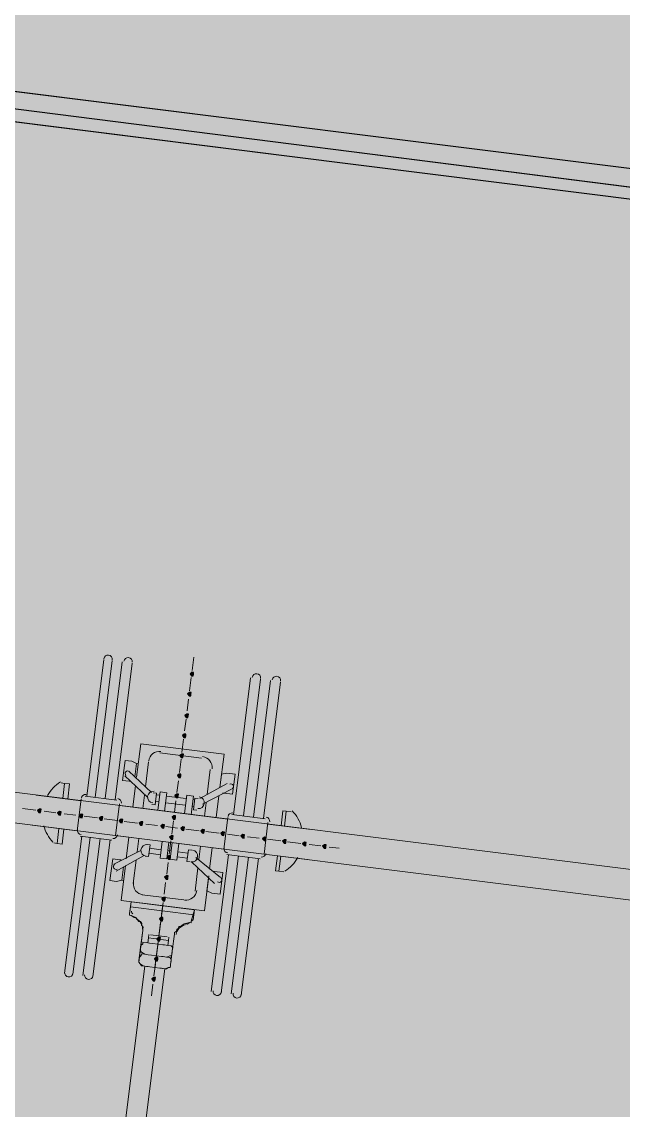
# Model space of a CAD drawing. Header units: metres. Extents: x -4 to 509425, y 7549 to 4732445.
# Drawn here: x 476032.99 to 476036.02, y 4719754.92 to 4719760.4 of the extents above; entities that cross this region are included whole.
import ezdxf

# ---------------------------------------------------------------- set-up
doc = ezdxf.new("R2010")
doc.units = ezdxf.units.M
doc.header["$LTSCALE"] = 0.01
doc.header["$MEASUREMENT"] = 0
doc.layers.get('0').update_dxf_attribs({"lineweight": 0})
doc.layers.add('_SUBESTACIÓN', color=1, linetype='Continuous')
doc.layers.add('SUBESTACION LA VID', color=253, linetype='Continuous')

# ---------------------------------------------------------------- blocks, each defined once
blk = doc.blocks.new('A$Cfff6051d')
at = {"layer": 'SUBESTACION LA VID', "transparency": 33554687}
h = blk.add_hatch(color=256, dxfattribs=at)
h.dxf.hatch_style = 2
h.paths.add_polyline_path([(476033.8543, 4719757.1132), (476033.8554, 4719757.1216), (476033.847, 4719757.1226), (476033.8375, 4719757.1153), (476033.8449, 4719757.1058), (476033.8533, 4719757.1048)])
h = blk.add_hatch(color=256, dxfattribs=at)
h.dxf.hatch_style = 2
h.paths.add_polyline_path([(476033.8417, 4719757.0124), (476033.8428, 4719757.0208), (476033.8344, 4719757.0218), (476033.8249, 4719757.0145), (476033.8323, 4719757.005), (476033.8407, 4719757.004)])
h = blk.add_hatch(color=256, dxfattribs=at)
h.dxf.hatch_style = 2
h.paths.add_polyline_path([(476033.828, 4719756.9032), (476033.8291, 4719756.9116), (476033.8207, 4719756.9126), (476033.8112, 4719756.9053), (476033.8186, 4719756.8958), (476033.827, 4719756.8948)])
h = blk.add_hatch(color=256, dxfattribs=at)
h.dxf.hatch_style = 2
h.paths.add_polyline_path([(476033.8154, 4719756.8024), (476033.8164, 4719756.8108), (476033.808, 4719756.8118), (476033.7986, 4719756.8045), (476033.8059, 4719756.795), (476033.8143, 4719756.794)])
h = blk.add_hatch(color=256, dxfattribs=at)
h.dxf.hatch_style = 2
h.paths.add_polyline_path([(476033.8027, 4719756.7015), (476033.8038, 4719756.7099), (476033.7954, 4719756.711), (476033.7859, 4719756.7037), (476033.7933, 4719756.6942), (476033.8017, 4719756.6931)])
h = blk.add_hatch(color=256, dxfattribs=at)
h.dxf.hatch_style = 2
h.paths.add_polyline_path([(476033.7901, 4719756.6007), (476033.7912, 4719756.6091), (476033.7828, 4719756.6102), (476033.7733, 4719756.6028), (476033.7807, 4719756.5934), (476033.7891, 4719756.5923)])
h = blk.add_hatch(color=256, dxfattribs=at)
h.dxf.hatch_style = 2
h.paths.add_polyline_path([(476033.7775, 4719756.4999), (476033.7785, 4719756.5083), (476033.7701, 4719756.5094), (476033.7607, 4719756.502), (476033.768, 4719756.4926), (476033.7764, 4719756.4915)])
h = blk.add_hatch(color=256, dxfattribs=at)
h.dxf.hatch_style = 2
h.paths.add_polyline_path([(476033.0854, 4719756.4246), (476033.0865, 4719756.433), (476033.0781, 4719756.434), (476033.0686, 4719756.4267), (476033.076, 4719756.4172), (476033.0844, 4719756.4162)])
h = blk.add_hatch(color=256, dxfattribs=at)
h.dxf.hatch_style = 2
h.paths.add_polyline_path([(476033.1862, 4719756.4119), (476033.1873, 4719756.4203), (476033.1789, 4719756.4214), (476033.1694, 4719756.4141), (476033.1768, 4719756.4046), (476033.1852, 4719756.4035)])
h = blk.add_hatch(color=256, dxfattribs=at)
h.dxf.hatch_style = 2
h.paths.add_polyline_path([(476033.2954, 4719756.3983), (476033.2965, 4719756.4067), (476033.2881, 4719756.4077), (476033.2786, 4719756.4004), (476033.286, 4719756.3909), (476033.2944, 4719756.3899)])
h = blk.add_hatch(color=256, dxfattribs=at)
h.dxf.hatch_style = 2
h.paths.add_polyline_path([(476033.7638, 4719756.3907), (476033.7648, 4719756.3991), (476033.7564, 4719756.4002), (476033.747, 4719756.3928), (476033.7543, 4719756.3834), (476033.7627, 4719756.3823)])
h = blk.add_hatch(color=256, dxfattribs=at)
h.dxf.hatch_style = 2
h.paths.add_polyline_path([(476033.3962, 4719756.3856), (476033.3973, 4719756.394), (476033.3889, 4719756.3951), (476033.3794, 4719756.3877), (476033.3868, 4719756.3783), (476033.3952, 4719756.3772)])
h = blk.add_hatch(color=256, dxfattribs=at)
h.dxf.hatch_style = 2
h.paths.add_polyline_path([(476033.497, 4719756.373), (476033.4981, 4719756.3814), (476033.4897, 4719756.3824), (476033.4802, 4719756.3751), (476033.4876, 4719756.3656), (476033.496, 4719756.3646)])
h = blk.add_hatch(color=256, dxfattribs=at)
h.dxf.hatch_style = 2
h.paths.add_polyline_path([(476033.5978, 4719756.3603), (476033.5989, 4719756.3687), (476033.5905, 4719756.3698), (476033.581, 4719756.3625), (476033.5884, 4719756.353), (476033.5968, 4719756.3519)])
h = blk.add_hatch(color=256, dxfattribs=at)
h.dxf.hatch_style = 2
h.paths.add_polyline_path([(476033.7071, 4719756.3467), (476033.7081, 4719756.3551), (476033.6997, 4719756.3561), (476033.6903, 4719756.3488), (476033.6976, 4719756.3393), (476033.706, 4719756.3383)])
h = blk.add_hatch(color=256, dxfattribs=at)
h.dxf.hatch_style = 2
h.paths.add_polyline_path([(476033.7511, 4719756.2899), (476033.7522, 4719756.2983), (476033.7438, 4719756.2994), (476033.7343, 4719756.292), (476033.7417, 4719756.2826), (476033.7501, 4719756.2815)])
h = blk.add_hatch(color=256, dxfattribs=at)
h.dxf.hatch_style = 2
h.paths.add_polyline_path([(476033.8079, 4719756.334), (476033.8089, 4719756.3424), (476033.8005, 4719756.3435), (476033.7911, 4719756.3361), (476033.7984, 4719756.3267), (476033.8068, 4719756.3256)])
h = blk.add_hatch(color=256, dxfattribs=at)
h.dxf.hatch_style = 2
h.paths.add_polyline_path([(476033.9087, 4719756.3214), (476033.9097, 4719756.3298), (476033.9013, 4719756.3308), (476033.8919, 4719756.3235), (476033.8992, 4719756.314), (476033.9076, 4719756.313)])
h = blk.add_hatch(color=256, dxfattribs=at)
h.dxf.hatch_style = 2
h.paths.add_polyline_path([(476034.0095, 4719756.3087), (476034.0105, 4719756.3171), (476034.0021, 4719756.3182), (476033.9927, 4719756.3108), (476034, 4719756.3014), (476034.0084, 4719756.3003)])
h = blk.add_hatch(color=256, dxfattribs=at)
h.dxf.hatch_style = 2
h.paths.add_polyline_path([(476034.1103, 4719756.2961), (476034.1113, 4719756.3045), (476034.1029, 4719756.3056), (476034.0935, 4719756.2982), (476034.1008, 4719756.2888), (476034.1092, 4719756.2877)])
h = blk.add_hatch(color=256, dxfattribs=at)
h.dxf.hatch_style = 2
h.paths.add_polyline_path([(476034.2195, 4719756.2824), (476034.2205, 4719756.2908), (476034.2121, 4719756.2919), (476034.2027, 4719756.2845), (476034.21, 4719756.2751), (476034.2184, 4719756.274)])
h = blk.add_hatch(color=256, dxfattribs=at)
h.dxf.hatch_style = 2
h.paths.add_polyline_path([(476034.3203, 4719756.2698), (476034.3213, 4719756.2782), (476034.3129, 4719756.2792), (476034.3035, 4719756.2719), (476034.3108, 4719756.2624), (476034.3192, 4719756.2614)])
h = blk.add_hatch(color=256, dxfattribs=at)
h.dxf.hatch_style = 2
h.paths.add_polyline_path([(476034.4211, 4719756.2571), (476034.4221, 4719756.2655), (476034.4137, 4719756.2666), (476034.4043, 4719756.2592), (476034.4116, 4719756.2498), (476034.42, 4719756.2487)])
h = blk.add_hatch(color=256, dxfattribs=at)
h.dxf.hatch_style = 2
h.paths.add_polyline_path([(476034.5219, 4719756.2445), (476034.5229, 4719756.2529), (476034.5145, 4719756.254), (476034.5051, 4719756.2466), (476034.5124, 4719756.2372), (476034.5208, 4719756.2361)])
h = blk.add_hatch(color=256, dxfattribs=at)
h.dxf.hatch_style = 2
h.paths.add_polyline_path([(476033.7385, 4719756.1891), (476033.7396, 4719756.1975), (476033.7312, 4719756.1986), (476033.7217, 4719756.1912), (476033.729, 4719756.1818), (476033.7374, 4719756.1807)])
h = blk.add_hatch(color=256, dxfattribs=at)
h.dxf.hatch_style = 2
h.paths.add_polyline_path([(476033.7259, 4719756.0883), (476033.7269, 4719756.0967), (476033.7185, 4719756.0978), (476033.7091, 4719756.0904), (476033.7164, 4719756.081), (476033.7248, 4719756.0799)])
h = blk.add_hatch(color=256, dxfattribs=at)
h.dxf.hatch_style = 2
h.paths.add_polyline_path([(476033.7122, 4719755.9791), (476033.7132, 4719755.9875), (476033.7048, 4719755.9886), (476033.6954, 4719755.9812), (476033.7027, 4719755.9718), (476033.7111, 4719755.9707)])
h = blk.add_hatch(color=256, dxfattribs=at)
h.dxf.hatch_style = 2
h.paths.add_polyline_path([(476033.6995, 4719755.8783), (476033.7006, 4719755.8867), (476033.6922, 4719755.8878), (476033.6827, 4719755.8804), (476033.6901, 4719755.871), (476033.6985, 4719755.8699)])
h = blk.add_hatch(color=256, dxfattribs=at)
h.dxf.hatch_style = 2
h.paths.add_polyline_path([(476033.6869, 4719755.7775), (476033.688, 4719755.7859), (476033.6796, 4719755.787), (476033.6701, 4719755.7796), (476033.6774, 4719755.7702), (476033.6858, 4719755.7691)])
h = blk.add_hatch(color=256, dxfattribs=at)
h.dxf.hatch_style = 2
h.paths.add_polyline_path([(476033.6743, 4719755.6767), (476033.6753, 4719755.6851), (476033.6669, 4719755.6862), (476033.6575, 4719755.6788), (476033.6648, 4719755.6694), (476033.6732, 4719755.6683)])
h = blk.add_hatch(color=256, dxfattribs=at)
h.dxf.hatch_style = 2
h.paths.add_polyline_path([(476033.6616, 4719755.5759), (476033.6627, 4719755.5843), (476033.6543, 4719755.5854), (476033.6448, 4719755.578), (476033.6522, 4719755.5686), (476033.6606, 4719755.5675)])
at = {"layer": 'SUBESTACION LA VID', "lineweight": 15}
for p, q in [((476072.6429, 4719755.0745), (475976.8959, 4719767.0782)), ((476072.6239, 4719754.9233), (475976.8769, 4719766.927)), ((476072.2069, 4719751.5967), (475976.9555, 4719763.5384)), ((476072.1879, 4719751.4455), (475976.9365, 4719763.3871)), ((476033.4028, 4719757.1868), (476033.3165, 4719756.498)), ((476033.3585, 4719756.4927), (476033.4448, 4719757.1816)), ((476033.4952, 4719757.1752), (476033.4089, 4719756.4864)), ((476033.4593, 4719756.4801), (476033.5456, 4719757.1689)), ((476033.8481, 4719757.131), (476033.8565, 4719757.1982)), ((476033.8354, 4719757.0302), (476033.8438, 4719757.0974)), ((476034.0557, 4719756.4053), (476034.1421, 4719757.0942)), ((476034.1925, 4719757.0878), (476034.1061, 4719756.399)), ((476034.1565, 4719756.3927), (476034.2429, 4719757.0815)), ((476034.2933, 4719757.0752), (476034.2069, 4719756.3864)), ((476033.8228, 4719756.9294), (476033.8301, 4719756.9882)), ((476033.8101, 4719756.8286), (476033.8175, 4719756.8874)), ((476033.7964, 4719756.7194), (476033.8049, 4719756.7866)), ((476033.5885, 4719756.7625), (476033.5675, 4719756.5945)), ((476034.0086, 4719756.7099), (476033.5885, 4719756.7625)), ((476033.8951, 4719756.69), (476033.6851, 4719756.7163)), ((476033.7838, 4719756.6186), (476033.7922, 4719756.6858)), ((476034.0086, 4719756.7099), (476033.9875, 4719756.5419)), ((476033.5286, 4719756.625), (476033.6431, 4719756.5168)), ((476033.6284, 4719756.6722), (476033.6126, 4719756.5462)), ((476033.9392, 4719756.6332), (476033.9234, 4719756.5072)), ((476033.2052, 4719756.5632), (476033.1884, 4719756.5653)), ((476033.5087, 4719756.6019), (476033.6231, 4719756.4937)), ((476033.7712, 4719756.5178), (476033.7785, 4719756.5766)), ((476033.2304, 4719756.56), (476033.2209, 4719756.4844)), ((476033.5622, 4719756.5525), (476033.5485, 4719756.4433)), ((476033.6745, 4719756.4275), (476033.6861, 4719756.5199)), ((476033.7197, 4719756.5157), (476033.6861, 4719756.5199)), ((476033.7081, 4719756.4233), (476033.7197, 4719756.5157)), ((476034.0243, 4719756.5629), (476033.8867, 4719756.4862)), ((476034.0463, 4719756.5345), (476033.9003, 4719756.4589)), ((476033.2881, 4719756.476), (476033.0613, 4719756.5044)), ((476033.2892, 4719756.4844), (476033.2692, 4719756.3248)), ((476033.4677, 4719756.4791), (476033.3081, 4719756.4991)), ((476033.4624, 4719756.3005), (476033.4824, 4719756.4601)), ((476033.6074, 4719756.5042), (476033.5989, 4719756.437)), ((476033.6798, 4719756.4695), (476033.663, 4719756.4716)), ((476033.684, 4719756.5031), (476033.6672, 4719756.5052)), ((476033.8142, 4719756.4527), (476033.7134, 4719756.4653)), ((476033.8184, 4719756.4863), (476033.7176, 4719756.4989)), ((476033.7585, 4719756.417), (476033.7659, 4719756.4758)), ((476033.8089, 4719756.4107), (476033.8205, 4719756.5031)), ((476033.8541, 4719756.4989), (476033.8205, 4719756.5031)), ((476033.8425, 4719756.4065), (476033.8541, 4719756.4989)), ((476033.8604, 4719756.481), (476033.852, 4719756.4821)), ((476033.8783, 4719756.4873), (476033.8615, 4719756.4894)), ((476033.9182, 4719756.4652), (476033.9097, 4719756.398)), ((476033.9822, 4719756.4999), (476033.9685, 4719756.3907)), ((476033.0602, 4719756.4277), (476032.993, 4719756.4362)), ((476033.161, 4719756.4151), (476033.1022, 4719756.4225)), ((476033.2618, 4719756.4025), (476033.203, 4719756.4098)), ((476034.0273, 4719756.3833), (476033.4813, 4719756.4517)), ((476033.8562, 4719756.4474), (476033.8478, 4719756.4485)), ((476034.0473, 4719756.4064), (476034.2153, 4719756.3853)), ((476034.3056, 4719756.4252), (476034.2962, 4719756.3496)), ((476034.3224, 4719756.4231), (476034.3476, 4719756.4199)), ((476033.2692, 4719756.3248), (476033.0424, 4719756.3532)), ((476033.371, 4719756.3888), (476033.3038, 4719756.3972)), ((476033.4718, 4719756.3761), (476033.4046, 4719756.3846)), ((476033.5726, 4719756.3635), (476033.5054, 4719756.3719)), ((476033.6735, 4719756.3509), (476033.6146, 4719756.3582)), ((476033.7743, 4719756.3382), (476033.7155, 4719756.3456)), ((476033.7448, 4719756.3078), (476033.7533, 4719756.375)), ((476034.0084, 4719756.2321), (476034.0284, 4719756.3917)), ((476034.23, 4719756.3664), (476034.21, 4719756.2068)), ((476034.229, 4719756.358), (476034.4474, 4719756.3306)), ((476033.2048, 4719755.6076), (476033.2912, 4719756.2964)), ((476033.3332, 4719756.2911), (476033.2468, 4719755.6023)), ((476033.4424, 4719756.2774), (476033.2828, 4719756.2975)), ((476034.0084, 4719756.2321), (476033.4624, 4719756.3005)), ((476033.5296, 4719756.2921), (476033.5159, 4719756.1829)), ((476033.8835, 4719756.3245), (476033.8163, 4719756.333)), ((476033.9843, 4719756.3119), (476033.9171, 4719756.3203)), ((476034.0851, 4719756.2993), (476034.0263, 4719756.3066)), ((476034.1859, 4719756.2866), (476034.1271, 4719756.294)), ((476033.1505, 4719756.2629), (476033.1673, 4719756.2607)), ((476033.2972, 4719755.596), (476033.3836, 4719756.2848)), ((476033.434, 4719756.2785), (476033.3477, 4719755.5897)), ((476033.58, 4719756.2858), (476033.5715, 4719756.2186)), ((476033.6923, 4719756.229), (476033.6335, 4719756.2364)), ((476033.6976, 4719756.271), (476033.687, 4719756.187)), ((476033.7312, 4719756.2668), (476033.7206, 4719756.1828)), ((476033.7322, 4719756.207), (476033.7406, 4719756.2742)), ((476033.748, 4719756.2647), (476033.7374, 4719756.1807)), ((476033.7816, 4719756.2605), (476033.771, 4719756.1765)), ((476033.8908, 4719756.2468), (476033.8824, 4719756.1796)), ((476033.9496, 4719756.2395), (476033.9359, 4719756.1303)), ((476034.2951, 4719756.2729), (476034.2279, 4719756.2814)), ((476034.3959, 4719756.2603), (476034.3287, 4719756.2687)), ((476034.4967, 4719756.2477), (476034.4379, 4719756.255)), ((476034.5891, 4719756.2361), (476034.5387, 4719756.2424)), ((476033.4529, 4719756.1567), (476033.5894, 4719756.2249)), ((476033.4655, 4719756.121), (476033.603, 4719756.1976)), ((476033.6892, 4719756.2038), (476033.6304, 4719756.2112)), ((476033.7206, 4719756.1828), (476033.687, 4719756.187)), ((476033.7396, 4719756.1975), (476033.7228, 4719756.1996)), ((476033.7427, 4719756.2227), (476033.7259, 4719756.2248)), ((476033.771, 4719756.1765), (476033.7374, 4719756.1807)), ((476033.8236, 4719756.187), (476033.7732, 4719756.1933)), ((476033.8267, 4719756.2122), (476033.7763, 4719756.2185)), ((476033.9905, 4719756.0893), (476033.8666, 4719756.1901)), ((476034.0304, 4719756.2037), (476033.9441, 4719755.5149)), ((476033.9945, 4719755.5086), (476034.0808, 4719756.1974)), ((476034.022, 4719756.2048), (476034.19, 4719756.1837)), ((476034.1312, 4719756.1911), (476034.0449, 4719755.5023)), ((476034.0953, 4719755.4959), (476034.1816, 4719756.1848)), ((476034.21, 4719756.2068), (476034.4284, 4719756.1794)), ((476033.5117, 4719756.1493), (476033.4896, 4719755.9729)), ((476033.5663, 4719756.1766), (476033.5515, 4719756.059)), ((476033.7196, 4719756.1062), (476033.7269, 4719756.165)), ((476033.8383, 4719756.1681), (476033.8214, 4719756.1702)), ((476033.9611, 4719756.0588), (476033.8467, 4719756.167)), ((476033.8771, 4719756.1376), (476033.8624, 4719756.02)), ((476033.9317, 4719756.0967), (476033.9096, 4719755.9202)), ((476034.3097, 4719756.1175), (476034.2845, 4719756.1207)), ((476033.7069, 4719756.0054), (476033.7143, 4719756.0642)), ((476033.9096, 4719755.9202), (476033.4896, 4719755.9729)), ((476033.8056, 4719755.9759), (476033.5956, 4719756.0023)), ((476033.6943, 4719755.9046), (476033.7017, 4719755.9634)), ((476033.856, 4719755.9014), (476033.5368, 4719755.9414)), ((476033.5399, 4719755.8983), (476033.5641, 4719755.8868)), ((476033.6806, 4719755.7954), (476033.689, 4719755.8626)), ((476033.8077, 4719755.8562), (476033.8339, 4719755.8615)), ((476033.5987, 4719755.8227), (476033.5882, 4719755.7387)), ((476033.6302, 4719755.8017), (476033.6281, 4719755.7849)), ((476033.7478, 4719755.7187), (476033.7583, 4719755.8027)), ((476033.668, 4719755.6946), (476033.6764, 4719755.7618)), ((476033.7289, 4719755.7722), (476033.731, 4719755.789)), ((476033.5808, 4719755.6799), (476033.5882, 4719755.7387)), ((476033.7478, 4719755.7187), (476033.7404, 4719755.6599)), ((476032.9931, 4719750.7195), (476033.6102, 4719755.6421)), ((476033.6553, 4719755.5938), (476033.6627, 4719755.6526)), ((476033.0939, 4719750.7068), (476033.711, 4719755.6294)), ((476033.6427, 4719755.493), (476033.6501, 4719755.5518))]:
    blk.add_line(p, q, dxfattribs=at)
at = {"layer": 'SUBESTACION LA VID', "lineweight": 0}
blk.add_line((476033.8592, 4719755.9266), (476033.8434, 4719755.8688), dxfattribs=at)
at = {"layer": 'SUBESTACION LA VID', "lineweight": 15}
for points in [[(476072.6239, 4719754.9233), (476072.6429, 4719755.0745), (475976.8959, 4719767.0782), (475976.8769, 4719766.927), (476072.6239, 4719754.9233)], [(476072.1879, 4719751.4455), (476072.2069, 4719751.5967), (475976.9555, 4719763.5384), (475976.9365, 4719763.3871), (476072.1879, 4719751.4455)], [(476033.4971, 4719756.5777), (476033.5098, 4719756.6786), (476033.5434, 4719756.6743), (476033.5675, 4719756.6628)], [(476033.5759, 4719756.6617), (476033.5675, 4719756.6628), (476033.5591, 4719756.5956)], [(476033.4971, 4719756.5777), (476033.5307, 4719756.5735), (476033.5391, 4719756.5725)], [(476034.0011, 4719756.5146), (476034.0095, 4719756.5135), (476034.0515, 4719756.5082), (476034.0642, 4719756.609), (476034.0222, 4719756.6143), (476033.9959, 4719756.6091), (476033.9875, 4719756.5419)], [(476033.1957, 4719756.4876), (476033.2052, 4719756.5632), (476033.2304, 4719756.56)], [(476033.6441, 4719756.4569), (476033.6609, 4719756.4548), (476033.6683, 4719756.5136), (476033.6515, 4719756.5157)], [(476033.8709, 4719756.4285), (476033.8541, 4719756.4306), (476033.8615, 4719756.4894)], [(476034.313, 4719756.3475), (476034.3224, 4719756.4231), (476034.3056, 4719756.4252)], [(476033.202, 4719756.3332), (476033.1925, 4719756.2576), (476033.1673, 4719756.2607), (476033.1768, 4719756.3363)], [(476033.6188, 4719756.2553), (476033.6356, 4719756.2532), (476033.6282, 4719756.1944), (476033.6114, 4719756.1965)], [(476033.4476, 4719756.1829), (476033.4339, 4719756.0737), (476033.4675, 4719756.0695), (476033.4938, 4719756.0748)], [(476033.4476, 4719756.1829), (476033.4812, 4719756.1787), (476033.4896, 4719756.1777)], [(476033.8456, 4719756.2269), (476033.8288, 4719756.229), (476033.8214, 4719756.1702)], [(476034.2772, 4719756.1984), (476034.2677, 4719756.1228), (476034.2845, 4719756.1207), (476034.294, 4719756.1963)], [(476033.5022, 4719756.0737), (476033.4938, 4719756.0748), (476033.5022, 4719756.142)], [(476033.9516, 4719756.1197), (476033.96, 4719756.1187), (476034.002, 4719756.1134), (476033.9884, 4719756.0042), (476033.9464, 4719756.0095), (476033.9222, 4719756.021), (476033.9306, 4719756.0883)], [(476033.5336, 4719755.9162), (476033.54, 4719755.9666), (476033.6996, 4719755.9466), (476033.6606, 4719755.6358), (476033.6354, 4719755.6389), (476033.627, 4719755.64), (476033.6102, 4719755.6421), (476033.6018, 4719755.6431), (476033.5934, 4719755.6442), (476033.586, 4719755.6536), (476033.5787, 4719755.6631), (476033.5798, 4719755.6715), (476033.5808, 4719755.6799), (476033.5882, 4719755.7387), (476033.5987, 4719755.8227), (476033.5998, 4719755.8311), (476033.6008, 4719755.8395), (476033.5935, 4719755.849), (476033.5945, 4719755.8574), (476033.5872, 4719755.8668), (476033.5788, 4719755.8679), (476033.5714, 4719755.8773), (476033.5641, 4719755.8868), (476033.5557, 4719755.8878), (476033.5399, 4719755.8983), (476033.5315, 4719755.8994), (476033.5326, 4719755.9078), (476033.5336, 4719755.9162)], [(476033.8528, 4719755.8762), (476033.856, 4719755.9014), (476033.8592, 4719755.9266), (476033.54, 4719755.9666), (476033.5368, 4719755.9414), (476033.5336, 4719755.9162)], [(476033.8528, 4719755.8762), (476033.8592, 4719755.9266), (476033.6996, 4719755.9466), (476033.6606, 4719755.6358), (476033.6858, 4719755.6326), (476033.6942, 4719755.6315), (476033.7026, 4719755.6305), (476033.711, 4719755.6294), (476033.7194, 4719755.6284), (476033.7288, 4719755.6357), (476033.7372, 4719755.6347), (476033.7383, 4719755.6431), (476033.7394, 4719755.6515), (476033.7404, 4719755.6599), (476033.7478, 4719755.7187), (476033.7583, 4719755.8027), (476033.7594, 4719755.8111), (476033.7688, 4719755.8184), (476033.7699, 4719755.8268), (476033.7793, 4719755.8342), (476033.7804, 4719755.8426), (476033.7888, 4719755.8415), (476033.7982, 4719755.8489), (476033.8077, 4719755.8562), (476033.8245, 4719755.8541), (476033.8339, 4719755.8615), (476033.8423, 4719755.8604), (476033.8434, 4719755.8688), (476033.8528, 4719755.8762)], [(476033.6386, 4719755.8006), (476033.6386, 4719755.8006), (476033.7226, 4719755.7901)], [(476033.6753, 4719755.7534), (476033.7005, 4719755.7502), (476033.7089, 4719755.7491), (476033.7257, 4719755.747), (476033.7425, 4719755.7449), (476033.7499, 4719755.7355), (476033.7488, 4719755.7271), (476033.7478, 4719755.7187), (476033.7467, 4719755.7103), (476033.7457, 4719755.7019), (476033.7446, 4719755.6935), (476033.7362, 4719755.6945), (476033.7184, 4719755.6882), (476033.7016, 4719755.6903), (476033.6932, 4719755.6914), (476033.668, 4719755.6946), (476033.6428, 4719755.6977), (476033.626, 4719755.6998), (476033.6092, 4719755.7019), (476033.5934, 4719755.7124), (476033.5861, 4719755.7219), (476033.5871, 4719755.7303), (476033.5882, 4719755.7387), (476033.5892, 4719755.7471), (476033.5987, 4719755.7544), (476033.5997, 4719755.7628), (476033.6165, 4719755.7607), (476033.6333, 4719755.7586), (476033.6501, 4719755.7565), (476033.6753, 4719755.7534)], [(476033.7257, 4719755.747), (476033.7289, 4719755.7722), (476033.6281, 4719755.7849), (476033.6249, 4719755.7597)], [(476033.5808, 4719755.6799), (476033.5819, 4719755.6883), (476033.5913, 4719755.6956), (476033.5924, 4719755.704), (476033.6092, 4719755.7019), (476033.626, 4719755.6998), (476033.6428, 4719755.6977), (476033.668, 4719755.6946), (476033.6932, 4719755.6914), (476033.7016, 4719755.6903), (476033.7184, 4719755.6882), (476033.7352, 4719755.6861), (476033.7425, 4719755.6767), (476033.7415, 4719755.6683), (476033.7404, 4719755.6599), (476033.7394, 4719755.6515), (476033.7383, 4719755.6431), (476033.7372, 4719755.6347), (476033.7288, 4719755.6357), (476033.711, 4719755.6294), (476033.6942, 4719755.6315), (476033.6858, 4719755.6326), (476033.6606, 4719755.6358), (476033.6354, 4719755.6389), (476033.6186, 4719755.641), (476033.6018, 4719755.6431), (476033.586, 4719755.6536), (476033.5787, 4719755.6631), (476033.5798, 4719755.6715), (476033.5808, 4719755.6799)], [(476032.9931, 4719750.7195), (476033.0939, 4719750.7068), (476033.711, 4719755.6294), (476033.6102, 4719755.6421), (476032.9931, 4719750.7195)]]:
    blk.add_lwpolyline(points, dxfattribs=at)
at = {"layer": 'SUBESTACION LA VID'}
for points in [[(476033.8543, 4719757.1132), (476033.8554, 4719757.1216), (476033.847, 4719757.1226), (476033.8375, 4719757.1153), (476033.8449, 4719757.1058), (476033.8533, 4719757.1048)], [(476033.8417, 4719757.0124), (476033.8428, 4719757.0208), (476033.8344, 4719757.0218), (476033.8249, 4719757.0145), (476033.8323, 4719757.005), (476033.8407, 4719757.004)], [(476033.828, 4719756.9032), (476033.8291, 4719756.9116), (476033.8207, 4719756.9126), (476033.8112, 4719756.9053), (476033.8186, 4719756.8958), (476033.827, 4719756.8948)], [(476033.8154, 4719756.8024), (476033.8164, 4719756.8108), (476033.808, 4719756.8118), (476033.7986, 4719756.8045), (476033.8059, 4719756.795), (476033.8143, 4719756.794)], [(476033.8027, 4719756.7015), (476033.8038, 4719756.7099), (476033.7954, 4719756.711), (476033.7859, 4719756.7037), (476033.7933, 4719756.6942), (476033.8017, 4719756.6931)], [(476033.7901, 4719756.6007), (476033.7912, 4719756.6091), (476033.7828, 4719756.6102), (476033.7733, 4719756.6028), (476033.7807, 4719756.5934), (476033.7891, 4719756.5923)], [(476033.7775, 4719756.4999), (476033.7785, 4719756.5083), (476033.7701, 4719756.5094), (476033.7607, 4719756.502), (476033.768, 4719756.4926), (476033.7764, 4719756.4915)], [(476033.0854, 4719756.4246), (476033.0865, 4719756.433), (476033.0781, 4719756.434), (476033.0686, 4719756.4267), (476033.076, 4719756.4172), (476033.0844, 4719756.4162)], [(476033.1862, 4719756.4119), (476033.1873, 4719756.4203), (476033.1789, 4719756.4214), (476033.1694, 4719756.4141), (476033.1768, 4719756.4046), (476033.1852, 4719756.4035)], [(476033.2954, 4719756.3983), (476033.2965, 4719756.4067), (476033.2881, 4719756.4077), (476033.2786, 4719756.4004), (476033.286, 4719756.3909), (476033.2944, 4719756.3899)], [(476033.7638, 4719756.3907), (476033.7648, 4719756.3991), (476033.7564, 4719756.4002), (476033.747, 4719756.3928), (476033.7543, 4719756.3834), (476033.7627, 4719756.3823)], [(476033.3962, 4719756.3856), (476033.3973, 4719756.394), (476033.3889, 4719756.3951), (476033.3794, 4719756.3877), (476033.3868, 4719756.3783), (476033.3952, 4719756.3772)], [(476033.497, 4719756.373), (476033.4981, 4719756.3814), (476033.4897, 4719756.3824), (476033.4802, 4719756.3751), (476033.4876, 4719756.3656), (476033.496, 4719756.3646)], [(476033.5978, 4719756.3603), (476033.5989, 4719756.3687), (476033.5905, 4719756.3698), (476033.581, 4719756.3625), (476033.5884, 4719756.353), (476033.5968, 4719756.3519)], [(476033.7071, 4719756.3467), (476033.7081, 4719756.3551), (476033.6997, 4719756.3561), (476033.6903, 4719756.3488), (476033.6976, 4719756.3393), (476033.706, 4719756.3383)], [(476033.7511, 4719756.2899), (476033.7522, 4719756.2983), (476033.7438, 4719756.2994), (476033.7343, 4719756.292), (476033.7417, 4719756.2826), (476033.7501, 4719756.2815)], [(476033.8079, 4719756.334), (476033.8089, 4719756.3424), (476033.8005, 4719756.3435), (476033.7911, 4719756.3361), (476033.7984, 4719756.3267), (476033.8068, 4719756.3256)], [(476033.9087, 4719756.3214), (476033.9097, 4719756.3298), (476033.9013, 4719756.3308), (476033.8919, 4719756.3235), (476033.8992, 4719756.314), (476033.9076, 4719756.313)], [(476034.0095, 4719756.3087), (476034.0105, 4719756.3171), (476034.0021, 4719756.3182), (476033.9927, 4719756.3108), (476034, 4719756.3014), (476034.0084, 4719756.3003)], [(476034.1103, 4719756.2961), (476034.1113, 4719756.3045), (476034.1029, 4719756.3056), (476034.0935, 4719756.2982), (476034.1008, 4719756.2888), (476034.1092, 4719756.2877)], [(476034.2195, 4719756.2824), (476034.2205, 4719756.2908), (476034.2121, 4719756.2919), (476034.2027, 4719756.2845), (476034.21, 4719756.2751), (476034.2184, 4719756.274)], [(476034.3203, 4719756.2698), (476034.3213, 4719756.2782), (476034.3129, 4719756.2792), (476034.3035, 4719756.2719), (476034.3108, 4719756.2624), (476034.3192, 4719756.2614)], [(476034.4211, 4719756.2571), (476034.4221, 4719756.2655), (476034.4137, 4719756.2666), (476034.4043, 4719756.2592), (476034.4116, 4719756.2498), (476034.42, 4719756.2487)], [(476034.5219, 4719756.2445), (476034.5229, 4719756.2529), (476034.5145, 4719756.254), (476034.5051, 4719756.2466), (476034.5124, 4719756.2372), (476034.5208, 4719756.2361)], [(476033.7385, 4719756.1891), (476033.7396, 4719756.1975), (476033.7312, 4719756.1986), (476033.7217, 4719756.1912), (476033.729, 4719756.1818), (476033.7374, 4719756.1807)], [(476033.7259, 4719756.0883), (476033.7269, 4719756.0967), (476033.7185, 4719756.0978), (476033.7091, 4719756.0904), (476033.7164, 4719756.081), (476033.7248, 4719756.0799)], [(476033.7122, 4719755.9791), (476033.7132, 4719755.9875), (476033.7048, 4719755.9886), (476033.6954, 4719755.9812), (476033.7027, 4719755.9718), (476033.7111, 4719755.9707)], [(476033.6995, 4719755.8783), (476033.7006, 4719755.8867), (476033.6922, 4719755.8878), (476033.6827, 4719755.8804), (476033.6901, 4719755.871), (476033.6985, 4719755.8699)], [(476033.6869, 4719755.7775), (476033.688, 4719755.7859), (476033.6796, 4719755.787), (476033.6701, 4719755.7796), (476033.6774, 4719755.7702), (476033.6858, 4719755.7691)], [(476033.6743, 4719755.6767), (476033.6753, 4719755.6851), (476033.6669, 4719755.6862), (476033.6575, 4719755.6788), (476033.6648, 4719755.6694), (476033.6732, 4719755.6683)], [(476033.6616, 4719755.5759), (476033.6627, 4719755.5843), (476033.6543, 4719755.5854), (476033.6448, 4719755.578), (476033.6522, 4719755.5686), (476033.6606, 4719755.5675)]]:
    blk.add_lwpolyline(points, close=True, dxfattribs=at)
at = {"layer": 'SUBESTACION LA VID', "lineweight": 0}
for points in [[(476033.8543, 4719757.1132), (476033.8554, 4719757.1216), (476033.847, 4719757.1226), (476033.8375, 4719757.1153), (476033.8449, 4719757.1058), (476033.8533, 4719757.1048)], [(476033.8417, 4719757.0124), (476033.8428, 4719757.0208), (476033.8344, 4719757.0218), (476033.8249, 4719757.0145), (476033.8323, 4719757.005), (476033.8407, 4719757.004)], [(476033.828, 4719756.9032), (476033.8291, 4719756.9116), (476033.8207, 4719756.9126), (476033.8112, 4719756.9053), (476033.8186, 4719756.8958), (476033.827, 4719756.8948)], [(476033.8154, 4719756.8024), (476033.8164, 4719756.8108), (476033.808, 4719756.8118), (476033.7986, 4719756.8045), (476033.8059, 4719756.795), (476033.8143, 4719756.794)], [(476033.8027, 4719756.7015), (476033.8038, 4719756.7099), (476033.7954, 4719756.711), (476033.7859, 4719756.7037), (476033.7933, 4719756.6942), (476033.8017, 4719756.6931)], [(476033.7901, 4719756.6007), (476033.7912, 4719756.6091), (476033.7828, 4719756.6102), (476033.7733, 4719756.6028), (476033.7807, 4719756.5934), (476033.7891, 4719756.5923)], [(476033.7775, 4719756.4999), (476033.7785, 4719756.5083), (476033.7701, 4719756.5094), (476033.7607, 4719756.502), (476033.768, 4719756.4926), (476033.7764, 4719756.4915)], [(476033.0854, 4719756.4246), (476033.0865, 4719756.433), (476033.0781, 4719756.434), (476033.0686, 4719756.4267), (476033.076, 4719756.4172), (476033.0844, 4719756.4162)], [(476033.1862, 4719756.4119), (476033.1873, 4719756.4203), (476033.1789, 4719756.4214), (476033.1694, 4719756.4141), (476033.1768, 4719756.4046), (476033.1852, 4719756.4035)], [(476033.2954, 4719756.3983), (476033.2965, 4719756.4067), (476033.2881, 4719756.4077), (476033.2786, 4719756.4004), (476033.286, 4719756.3909), (476033.2944, 4719756.3899)], [(476033.7638, 4719756.3907), (476033.7648, 4719756.3991), (476033.7564, 4719756.4002), (476033.747, 4719756.3928), (476033.7543, 4719756.3834), (476033.7627, 4719756.3823)], [(476033.3962, 4719756.3856), (476033.3973, 4719756.394), (476033.3889, 4719756.3951), (476033.3794, 4719756.3877), (476033.3868, 4719756.3783), (476033.3952, 4719756.3772)], [(476033.497, 4719756.373), (476033.4981, 4719756.3814), (476033.4897, 4719756.3824), (476033.4802, 4719756.3751), (476033.4876, 4719756.3656), (476033.496, 4719756.3646)], [(476033.5978, 4719756.3603), (476033.5989, 4719756.3687), (476033.5905, 4719756.3698), (476033.581, 4719756.3625), (476033.5884, 4719756.353), (476033.5968, 4719756.3519)], [(476033.7071, 4719756.3467), (476033.7081, 4719756.3551), (476033.6997, 4719756.3561), (476033.6903, 4719756.3488), (476033.6976, 4719756.3393), (476033.706, 4719756.3383)], [(476033.7511, 4719756.2899), (476033.7522, 4719756.2983), (476033.7438, 4719756.2994), (476033.7343, 4719756.292), (476033.7417, 4719756.2826), (476033.7501, 4719756.2815)], [(476033.8079, 4719756.334), (476033.8089, 4719756.3424), (476033.8005, 4719756.3435), (476033.7911, 4719756.3361), (476033.7984, 4719756.3267), (476033.8068, 4719756.3256)], [(476033.9087, 4719756.3214), (476033.9097, 4719756.3298), (476033.9013, 4719756.3308), (476033.8919, 4719756.3235), (476033.8992, 4719756.314), (476033.9076, 4719756.313)], [(476034.0095, 4719756.3087), (476034.0105, 4719756.3171), (476034.0021, 4719756.3182), (476033.9927, 4719756.3108), (476034, 4719756.3014), (476034.0084, 4719756.3003)], [(476034.1103, 4719756.2961), (476034.1113, 4719756.3045), (476034.1029, 4719756.3056), (476034.0935, 4719756.2982), (476034.1008, 4719756.2888), (476034.1092, 4719756.2877)], [(476034.2195, 4719756.2824), (476034.2205, 4719756.2908), (476034.2121, 4719756.2919), (476034.2027, 4719756.2845), (476034.21, 4719756.2751), (476034.2184, 4719756.274)], [(476034.3203, 4719756.2698), (476034.3213, 4719756.2782), (476034.3129, 4719756.2792), (476034.3035, 4719756.2719), (476034.3108, 4719756.2624), (476034.3192, 4719756.2614)], [(476034.4211, 4719756.2571), (476034.4221, 4719756.2655), (476034.4137, 4719756.2666), (476034.4043, 4719756.2592), (476034.4116, 4719756.2498), (476034.42, 4719756.2487)], [(476034.5219, 4719756.2445), (476034.5229, 4719756.2529), (476034.5145, 4719756.254), (476034.5051, 4719756.2466), (476034.5124, 4719756.2372), (476034.5208, 4719756.2361)], [(476033.7385, 4719756.1891), (476033.7396, 4719756.1975), (476033.7312, 4719756.1986), (476033.7217, 4719756.1912), (476033.729, 4719756.1818), (476033.7374, 4719756.1807)], [(476033.7259, 4719756.0883), (476033.7269, 4719756.0967), (476033.7185, 4719756.0978), (476033.7091, 4719756.0904), (476033.7164, 4719756.081), (476033.7248, 4719756.0799)], [(476033.7122, 4719755.9791), (476033.7132, 4719755.9875), (476033.7048, 4719755.9886), (476033.6954, 4719755.9812), (476033.7027, 4719755.9718), (476033.7111, 4719755.9707)], [(476033.6995, 4719755.8783), (476033.7006, 4719755.8867), (476033.6922, 4719755.8878), (476033.6827, 4719755.8804), (476033.6901, 4719755.871), (476033.6985, 4719755.8699)], [(476033.6869, 4719755.7775), (476033.688, 4719755.7859), (476033.6796, 4719755.787), (476033.6701, 4719755.7796), (476033.6774, 4719755.7702), (476033.6858, 4719755.7691)], [(476033.6743, 4719755.6767), (476033.6753, 4719755.6851), (476033.6669, 4719755.6862), (476033.6575, 4719755.6788), (476033.6648, 4719755.6694), (476033.6732, 4719755.6683)], [(476033.6616, 4719755.5759), (476033.6627, 4719755.5843), (476033.6543, 4719755.5854), (476033.6448, 4719755.578), (476033.6522, 4719755.5686), (476033.6606, 4719755.5675)]]:
    blk.add_lwpolyline(points, close=True, dxfattribs=at)
for points in [[(476033.54, 4719755.9666), (476033.5326, 4719755.9078), (476033.54, 4719755.9666), (476033.5326, 4719755.9078)], [(476033.5987, 4719755.8227), (476033.5808, 4719755.6799), (476033.5798, 4719755.6715), (476033.5987, 4719755.8227), (476033.5787, 4719755.6631)]]:
    blk.add_lwpolyline(points, dxfattribs=at)
at = {"layer": 'SUBESTACION LA VID'}
for points in [[(475976.8769, 4719766.927), (475976.8769, 4719766.927), (475976.8959, 4719767.0782), (475976.8959, 4719767.0782), (475976.8959, 4719767.0782), (476072.6239, 4719754.9233), (476072.6239, 4719754.9233), (476072.6239, 4719754.9233), (475976.8769, 4719766.927), (475976.8769, 4719766.927)], [(475976.8959, 4719767.0782), (475976.8959, 4719767.0782), (476072.6239, 4719754.9233), (476072.6239, 4719754.9233), (476072.6239, 4719754.9233), (476072.6429, 4719755.0745), (476072.6429, 4719755.0745), (476072.6429, 4719755.0745), (475976.8959, 4719767.0782), (475976.8959, 4719767.0782)]]:
    blk.add_open_spline(points, degree=3, knots=[0, 0, 0, 0, 1, 1, 1, 2, 2, 2, 3, 3, 3, 3], dxfattribs=at)
at = {"layer": 'SUBESTACION LA VID', "lineweight": 0}
for points in [[(475976.8769, 4719766.927), (475976.8769, 4719766.927), (475976.8959, 4719767.0782), (475976.8959, 4719767.0782), (475976.8959, 4719767.0782), (476072.6239, 4719754.9233), (476072.6239, 4719754.9233), (476072.6239, 4719754.9233), (475976.8769, 4719766.927), (475976.8769, 4719766.927)], [(475976.8959, 4719767.0782), (475976.8959, 4719767.0782), (476072.6239, 4719754.9233), (476072.6239, 4719754.9233), (476072.6239, 4719754.9233), (476072.6429, 4719755.0745), (476072.6429, 4719755.0745), (476072.6429, 4719755.0745), (475976.8959, 4719767.0782), (475976.8959, 4719767.0782)]]:
    blk.add_open_spline(points, degree=3, knots=[0, 0, 0, 0, 1, 1, 1, 2, 2, 2, 3, 3, 3, 3], dxfattribs=at)
at = {"layer": 'SUBESTACION LA VID', "lineweight": 15}
for points in [[(476033.4454, 4719757.1858), (476033.4468, 4719757.1974), (476033.4386, 4719757.208), (476033.427, 4719757.2094), (476033.4154, 4719757.2109), (476033.4048, 4719757.2026), (476033.4034, 4719757.191)], [(476033.5462, 4719757.1731), (476033.5476, 4719757.1847), (476033.5394, 4719757.1953), (476033.5278, 4719757.1968), (476033.5162, 4719757.1982), (476033.5056, 4719757.19), (476033.5042, 4719757.1784)], [(476034.193, 4719757.092), (476034.1945, 4719757.1036), (476034.1862, 4719757.1142), (476034.1746, 4719757.1157), (476034.163, 4719757.1171), (476034.1524, 4719757.1089), (476034.151, 4719757.0973)], [(476034.2938, 4719757.0794), (476034.2953, 4719757.091), (476034.287, 4719757.1016), (476034.2754, 4719757.103), (476034.2638, 4719757.1045), (476034.2533, 4719757.0963), (476034.2518, 4719757.0847)], [(476033.5314, 4719756.6223), (476033.5263, 4719756.627), (476033.5182, 4719756.6267), (476033.5135, 4719756.6215), (476033.5088, 4719756.6163), (476033.5091, 4719756.6083), (476033.5143, 4719756.6035)], [(476033.6567, 4719756.5236), (476033.6405, 4719756.5256), (476033.6257, 4719756.5141), (476033.6236, 4719756.4979), (476033.6216, 4719756.4817), (476033.6331, 4719756.4668), (476033.6493, 4719756.4648)], [(476034.0497, 4719756.5364), (476034.0559, 4719756.5397), (476034.0582, 4719756.5474), (476034.0549, 4719756.5536), (476034.0516, 4719756.5598), (476034.0439, 4719756.5621), (476034.0377, 4719756.5588)], [(476033.8762, 4719756.4364), (476033.8924, 4719756.4343), (476033.9072, 4719756.4459), (476033.9092, 4719756.4621), (476033.9113, 4719756.4783), (476033.8998, 4719756.4931), (476033.8835, 4719756.4952)], [(476033.623, 4719756.2548), (476033.6068, 4719756.2568), (476033.592, 4719756.2453), (476033.5899, 4719756.2291), (476033.5879, 4719756.2128), (476033.5994, 4719756.198), (476033.6156, 4719756.196)], [(476033.8425, 4719756.1676), (476033.8587, 4719756.1655), (476033.8735, 4719756.177), (476033.8755, 4719756.1933), (476033.8776, 4719756.2095), (476033.8661, 4719756.2243), (476033.8498, 4719756.2264)], [(476033.4579, 4719756.1537), (476033.4517, 4719756.1504), (476033.4494, 4719756.1427), (476033.4527, 4719756.1365), (476033.456, 4719756.1303), (476033.4637, 4719756.128), (476033.4699, 4719756.1313)], [(476033.9761, 4719756.0678), (476033.9813, 4719756.0631), (476033.9893, 4719756.0635), (476033.9941, 4719756.0686), (476033.9988, 4719756.0738), (476033.9985, 4719756.0818), (476033.9933, 4719756.0866)], [(476033.2054, 4719755.6118), (476033.2039, 4719755.6002), (476033.2121, 4719755.5896), (476033.2237, 4719755.5881), (476033.2353, 4719755.5867), (476033.2459, 4719755.5949), (476033.2474, 4719755.6065)], [(476033.3062, 4719755.5991), (476033.3047, 4719755.5875), (476033.3129, 4719755.577), (476033.3245, 4719755.5755), (476033.3361, 4719755.574), (476033.3467, 4719755.5823), (476033.3482, 4719755.5939)], [(476033.953, 4719755.518), (476033.9515, 4719755.5064), (476033.9598, 4719755.4959), (476033.9714, 4719755.4944), (476033.983, 4719755.493), (476033.9936, 4719755.5012), (476033.995, 4719755.5128)], [(476034.0538, 4719755.5054), (476034.0524, 4719755.4938), (476034.0606, 4719755.4832), (476034.0722, 4719755.4818), (476034.0838, 4719755.4803), (476034.0944, 4719755.4885), (476034.0958, 4719755.5001)]]:
    blk.add_open_spline(points, degree=3, knots=[0, 0, 0, 0, 1, 1, 1, 2, 2, 2, 2], dxfattribs=at)
for points in [[(476033.6904, 4719756.7242), (476033.6602, 4719756.7279), (476033.6327, 4719756.7066), (476033.6289, 4719756.6764)], [(476033.9482, 4719756.6364), (476033.9519, 4719756.6665), (476033.9306, 4719756.6941), (476033.9004, 4719756.6978)], [(476033.1845, 4719756.5706), (476033.1575, 4719756.5532), (476033.135, 4719756.5296), (476033.119, 4719756.5017)], [(476033.3133, 4719756.5069), (476033.3017, 4719756.5084), (476033.2912, 4719756.5002), (476033.2897, 4719756.4886)], [(476033.4913, 4719756.4633), (476033.4928, 4719756.4749), (476033.4845, 4719756.4855), (476033.4729, 4719756.4869)], [(476034.0526, 4719756.4143), (476034.041, 4719756.4157), (476034.0304, 4719756.4075), (476034.0289, 4719756.3959)], [(476034.3992, 4719756.3412), (476034.3906, 4719756.3722), (476034.3746, 4719756.4006), (476034.3527, 4719756.4241)], [(476033.1, 4719756.35), (476033.1086, 4719756.319), (476033.1245, 4719756.2905), (476033.1465, 4719756.2671)], [(476034.2389, 4719756.3696), (476034.2404, 4719756.3812), (476034.2322, 4719756.3917), (476034.2206, 4719756.3932)], [(476033.2697, 4719756.329), (476033.2682, 4719756.3174), (476033.2765, 4719756.3068), (476033.2881, 4719756.3053)], [(476033.4477, 4719756.2853), (476033.4593, 4719756.2839), (476033.4698, 4719756.2921), (476033.4713, 4719756.3037)], [(476034.0089, 4719756.2363), (476034.0075, 4719756.2247), (476034.0157, 4719756.2141), (476034.0273, 4719756.2126)], [(476034.1953, 4719756.1916), (476034.2069, 4719756.1901), (476034.2175, 4719756.1984), (476034.2189, 4719756.21)], [(476034.3146, 4719756.1206), (476034.3417, 4719756.1379), (476034.3642, 4719756.1616), (476034.3801, 4719756.1895)], [(476033.5521, 4719756.0632), (476033.5483, 4719756.033), (476033.5697, 4719756.0055), (476033.5998, 4719756.0017)], [(476033.8098, 4719755.9754), (476033.84, 4719755.9716), (476033.8675, 4719755.993), (476033.8713, 4719756.0232)], [(476033.5425, 4719755.9189), (476033.542, 4719755.9137), (476033.5448, 4719755.9086), (476033.5496, 4719755.9063)], [(476033.5986, 4719755.8235), (476033.5997, 4719755.8477), (476033.5869, 4719755.8705), (476033.5657, 4719755.8821)], [(476033.8134, 4719755.851), (476033.7899, 4719755.845), (476033.7719, 4719755.8262), (476033.767, 4719755.8024)], [(476033.8433, 4719755.8695), (476033.8485, 4719755.8706), (476033.8525, 4719755.8747), (476033.8533, 4719755.88)]]:
    blk.add_open_spline(points, degree=3, dxfattribs=at)

msp = doc.modelspace()

# ---------------------------------------------------------------- hatches: boundary and pattern name
at = {"layer": '_SUBESTACIÓN', "transparency": 33554559}
h = msp.add_hatch(color=1, dxfattribs=at)
h.dxf.hatch_style = 1
h.paths.add_polyline_path([(475968.6399, 4719805.825), (476089.9386, 4719790.615), (476078.1686, 4719696.74), (475956.8686, 4719711.9502)])

# ---------------------------------------------------------------- block references
at = {"linetype": 'Continuous'}
msp.add_blockref('A$Cfff6051d', (0, 0), dxfattribs=at)

doc.saveas('drawing.dxf')
